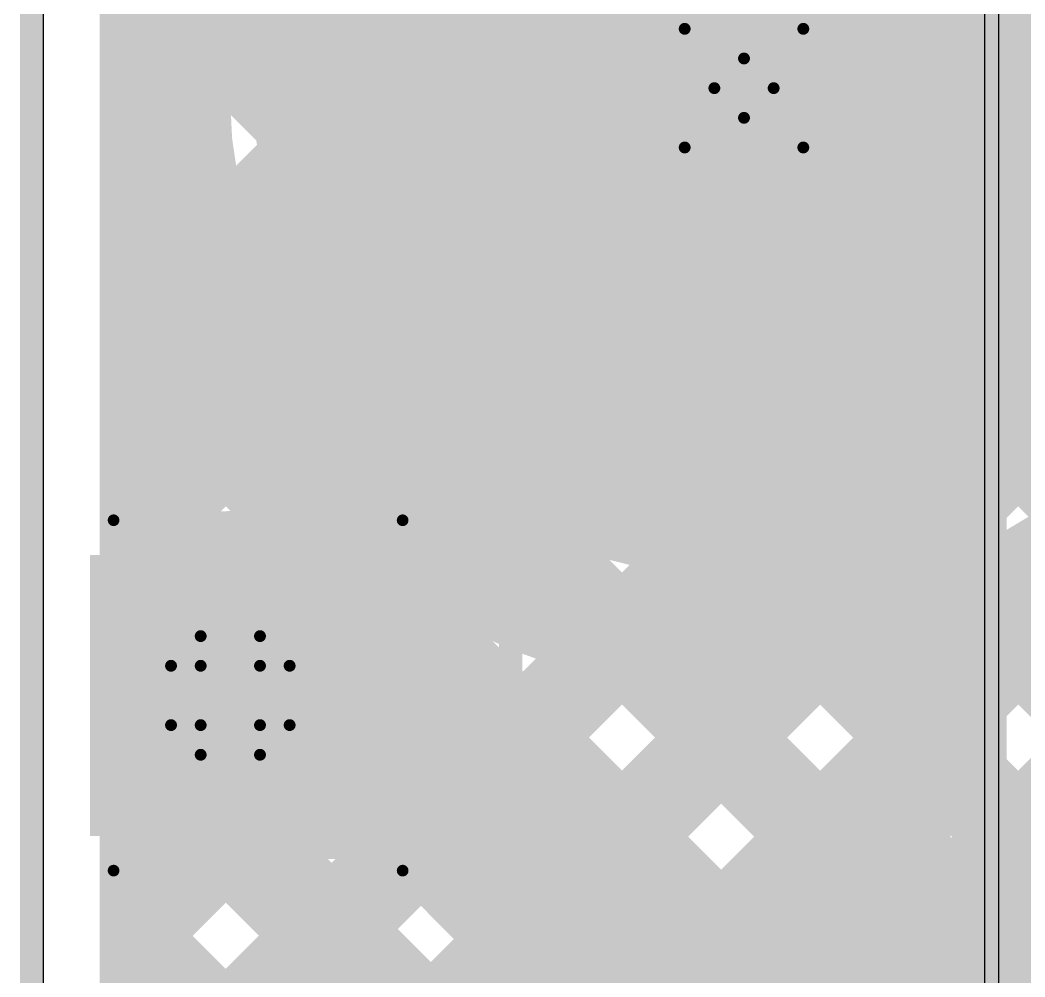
# Model space of a CAD drawing. Header units: millimetres. Extents: x 13 to 259, y -2 to 326.
# Drawn here: x 96.7 to 101.003, y 88.495 to 92.591 of the extents above; entities that cross this region are included whole.
import ezdxf

# ---------------------------------------------------------------- set-up
doc = ezdxf.new("R2010")
doc.units = ezdxf.units.MM
for name, color, linetype in [('BottomLayer', 5, 'Continuous'), ('BottomSolder', 6, 'Continuous'), ('ConnectLayer', 7, 'Continuous'), ('DrillDrawing', 1, 'Continuous'), ('Mechanical14', 56, 'Continuous'), ('Mechanical34', 56, 'Continuous'), ('Mechanical35', 56, 'Continuous'), ('Mechanical37', 56, 'Continuous'), ('Mechanical8', 56, 'Continuous'), ('MidLayer1', 16, 'Continuous'), ('MidLayer2', 76, 'Continuous'), ('MidLayer3', 90, 'Continuous'), ('MidLayer4', 156, 'Continuous'), ('MidLayer5', 130, 'Continuous'), ('MidLayer6', 216, 'Continuous'), ('MultiLayer', 9, 'Continuous'), ('TopLayer', 1, 'Continuous'), ('TopPaste', 8, 'Continuous'), ('TopSolder', 216, 'Continuous')]:
    doc.layers.add(name, color=color, linetype=linetype)

# ---------------------------------------------------------------- blocks, each defined once
blk = doc.blocks.new('PCB_CONN_0603F_53')
at = {"layer": 'Mechanical14', "const_width": 0.1}
for points in [[(0.508, 0.65), (-0.638, 0.65)], [(-0.638, 0.65), (-0.638, -0.65)], [(0.508, -0.65), (-0.638, -0.65)]]:
    blk.add_lwpolyline(points, dxfattribs=at)
at = {"layer": 'Mechanical14', "const_width": 0.05}
for points in [[(-0.663, 0.65, 1), (-0.613, 0.65, 1)], [(-0.663, 0.65, 1), (-0.613, 0.65, 1)], [(0.483, 0.65, 1), (0.533, 0.65, 1)], [(-0.663, -0.65, 1), (-0.613, -0.65, 1)], [(-0.663, -0.65, 1), (-0.613, -0.65, 1)], [(0.483, -0.65, 1), (0.533, -0.65, 1)]]:
    blk.add_lwpolyline(points, format="xyb", close=True, dxfattribs=at)
at = {"layer": 'Mechanical34', "const_width": 0.05}
blk.add_lwpolyline([(0.5, -0.75), (-0.738, -0.75)], dxfattribs=at)
at = {"layer": 'Mechanical34', "const_width": 0.025}
for points in [[(-0.7505, -0.75, 1), (-0.7255, -0.75, 1)], [(0.4875, -0.75, 1), (0.5125, -0.75, 1)]]:
    blk.add_lwpolyline(points, format="xyb", close=True, dxfattribs=at)
at = {"layer": 'Mechanical35', "const_width": 0.05}
blk.add_lwpolyline([(0.5, 0.75), (-0.738, 0.75)], dxfattribs=at)
at = {"layer": 'Mechanical35', "const_width": 0.025}
for points in [[(-0.7505, 0.75, 1), (-0.7255, 0.75, 1)], [(0.4875, 0.75, 1), (0.5125, 0.75, 1)]]:
    blk.add_lwpolyline(points, format="xyb", close=True, dxfattribs=at)
at = {"layer": 'Mechanical37', "const_width": 0.05}
blk.add_lwpolyline([(-0.738, 0.75), (-0.738, -0.75)], dxfattribs=at)
at = {"layer": 'Mechanical37', "const_width": 0.025}
for points in [[(-0.7505, 0.75, 1), (-0.7255, 0.75, 1)], [(-0.7505, -0.75, 1), (-0.7255, -0.75, 1)]]:
    blk.add_lwpolyline(points, format="xyb", close=True, dxfattribs=at)
at = {"layer": 'TopLayer'}
blk.add_solid([(-0.5, -0.5), (0.5, -0.5), (-0.5, 0.5), (0.5, 0.5)], dxfattribs=at)
at = {"layer": 'TopPaste'}
blk.add_solid([(-0.5, -0.5), (0.5, -0.5), (-0.5, 0.5), (0.5, 0.5)], dxfattribs=at)
at = {"layer": 'TopSolder'}
blk.add_solid([(-0.6016, -0.6016), (0.6016, -0.6016), (-0.6016, 0.6016), (0.6016, 0.6016)], dxfattribs=at)
blk = doc.blocks.new('MTG240_400_180')
at = {"layer": 'BottomLayer', "const_width": 2}
blk.add_lwpolyline([(-1, 0, 1), (1, 0, 1)], format="xyb", close=True, dxfattribs=at)
at = {"layer": 'BottomSolder', "const_width": 2.1016}
blk.add_lwpolyline([(-1.0508, 0, 1), (1.0508, 0, 1)], format="xyb", close=True, dxfattribs=at)
at = {"layer": 'MidLayer1', "const_width": 2}
blk.add_lwpolyline([(-1, 0, 1), (1, 0, 1)], format="xyb", close=True, dxfattribs=at)
at = {"layer": 'MidLayer2', "const_width": 2}
blk.add_lwpolyline([(-1, 0, 1), (1, 0, 1)], format="xyb", close=True, dxfattribs=at)
at = {"layer": 'MidLayer3', "const_width": 2}
blk.add_lwpolyline([(-1, 0, 1), (1, 0, 1)], format="xyb", close=True, dxfattribs=at)
at = {"layer": 'MidLayer4', "const_width": 2}
blk.add_lwpolyline([(-1, 0, 1), (1, 0, 1)], format="xyb", close=True, dxfattribs=at)
at = {"layer": 'MidLayer5', "const_width": 2}
blk.add_lwpolyline([(-1, 0, 1), (1, 0, 1)], format="xyb", close=True, dxfattribs=at)
at = {"layer": 'MidLayer6', "const_width": 2}
blk.add_lwpolyline([(-1, 0, 1), (1, 0, 1)], format="xyb", close=True, dxfattribs=at)
at = {"layer": 'MultiLayer', "const_width": 2}
blk.add_lwpolyline([(-1, 0, 1), (1, 0, 1)], format="xyb", close=True, dxfattribs=at)
at = {"layer": 'TopLayer', "const_width": 2}
blk.add_lwpolyline([(-1, 0, 1), (1, 0, 1)], format="xyb", close=True, dxfattribs=at)
at = {"layer": 'TopSolder', "const_width": 2.1016}
blk.add_lwpolyline([(-1.0508, 0, 1), (1.0508, 0, 1)], format="xyb", close=True, dxfattribs=at)

msp = doc.modelspace()

# ---------------------------------------------------------------- linework, layer by layer
at = {"layer": 'BottomLayer', "const_width": 0.25}
msp.add_lwpolyline([(97.475, 89.7, 1), (97.725, 89.7, 1)], format="xyb", close=True, dxfattribs=at)
at = {"layer": 'ConnectLayer'}
for p, q in [((96.8, 84.7), (96.8, 118.759)), ((96.8, 84.7), (96.8, 118.759)), ((100.8311, 77.725), (100.8311, 95.3499))]:
    msp.add_line(p, q, dxfattribs=at)
at = {"layer": 'ConnectLayer', "const_width": 0.4}
for points in [[(98.7109, 85.983), (109.0742, 96.3463)], [(98.7109, 85.983), (109.0742, 96.3463)], [(97.24, 92.1489), (101.35, 96.2589)], [(97.24, 90.1674), (97.24, 95.5143)], [(97.24, 90.1674), (97.24, 95.5143)], [(97.24, 90.1674), (97.24, 95.5143)], [(97.24, 90.1674), (97.24, 95.5143)], [(97.24, 90.1674), (97.24, 95.5143)], [(97.9331, 95.5311), (101.35, 92.1141)], [(97.24, 95.3755), (101.35, 91.2655)], [(97.24, 91.3003), (100.9233, 94.9837)], [(97.24, 86.2092), (105.7863, 94.7555)], [(97.24, 86.2092), (105.7863, 94.7555)], [(98.2592, 86.3798), (106.5163, 94.6369)], [(98.2592, 86.3798), (106.5163, 94.6369)], [(97.24, 90.4518), (101.35, 94.5618)], [(97.24, 94.527), (101.35, 90.417)], [(97.8643, 90.2275), (101.35, 93.7133)], [(97.24, 93.6785), (101.35, 89.5685)], [(98.19, 89.7047), (101.35, 92.8648)], [(97.24, 92.83), (97.4223, 92.6477)], [(97.24, 92.83), (97.4223, 92.6477)], [(97.24, 92.83), (101.35, 88.72)], [(97.24, 92.83), (97.4223, 92.6477)], [(97.24, 92.8299), (97.4223, 92.6476)], [(97.24, 92.1489), (97.3971, 92.3059)], [(97.24, 92.1489), (97.3971, 92.3059)], [(97.24, 92.1489), (97.3971, 92.3059)], [(97.24, 92.1489), (97.3971, 92.3059)], [(99.7309, 88.7), (103.3175, 92.2867)], [(97.6234, 88.2895), (101.35, 92.0162)], [(97.24, 91.9814), (97.4576, 91.7639)], [(97.24, 91.9814), (97.4576, 91.7639)], [(97.24, 91.9814), (100.932, 88.2894)], [(97.24, 91.9814), (97.4576, 91.7639)], [(97.24, 91.9814), (97.4576, 91.7638)], [(100.5794, 88.7), (103.7418, 91.8624)], [(97.24, 91.3003), (97.5104, 91.5707)], [(97.24, 91.3003), (97.5104, 91.5707)], [(97.24, 91.3003), (97.5104, 91.5707)], [(97.24, 91.3003), (97.5104, 91.5707)], [(98.1338, 87.9514), (101.35, 91.1677)], [(97.24, 91.1329), (100.8027, 87.5703)], [(97.24, 91.1329), (100.8027, 87.5703)], [(97.24, 91.1329), (100.1579, 88.215)], [(97.24, 91.1329), (99.6729, 88.7)], [(97.24, 91.1329), (100.4845, 87.8884)], [(97.24, 90.4518), (97.7827, 90.9944)], [(97.24, 90.4518), (97.7827, 90.9944)], [(97.24, 90.4518), (97.7827, 90.9944)], [(97.24, 90.4518), (97.7827, 90.9944)], [(97.8643, 90.2275), (98.1706, 90.5338)], [(97.8643, 90.2275), (98.1706, 90.5338)], [(97.8643, 90.2275), (98.1706, 90.5338)], [(97.8643, 90.2275), (98.1706, 90.5338)], [(99.2459, 88.215), (101.35, 90.3192)], [(97.24, 90.2844), (97.3104, 90.214)], [(97.24, 90.2844), (97.3104, 90.214)], [(97.24, 90.2844), (97.3104, 90.214)], [(97.24, 90.2844), (97.3104, 90.214)], [(97.24, 90.2843), (97.3104, 90.214)], [(98.19, 89.7047), (98.6665, 90.1812)], [(98.19, 89.7047), (98.6665, 90.1812)], [(98.19, 89.7047), (98.6665, 90.1812)], [(98.19, 89.7047), (98.6665, 90.1812)], [(100.8025, 90.1161), (119.2042, 71.7144)], [(100.8025, 90.1161), (119.2042, 71.7144)], [(100.8025, 90.1161), (102.2185, 88.7)], [(100.4845, 81.1035), (100.4845, 89.9965)], [(97.6234, 88.2895), (99.2864, 89.9526)], [(97.6234, 88.2895), (99.2864, 89.9526)], [(97.6234, 88.2895), (99.2864, 89.9526)], [(98.5998, 89.266), (99.2864, 89.9526)], [(99.2638, 89.9576), (100.4845, 88.737)], [(99.2639, 89.9576), (101.2851, 87.9364)], [(99.2639, 89.9576), (101.2851, 87.9364)], [(99.2639, 89.9576), (100.5215, 88.7)], [(100.1477, 89.9223), (112.2056, 77.8644)], [(100.1477, 89.9223), (112.2056, 77.8644)], [(100.1477, 89.9223), (101.37, 88.7)], [(100.1477, 89.9223), (100.4845, 89.5855)], [(98.1338, 87.9514), (100.0979, 89.9155)], [(98.1338, 87.9514), (100.0979, 89.9155)], [(98.1338, 87.9514), (100.0979, 89.9155)], [(99.024, 88.8417), (100.0979, 89.9155)], [(98.1896, 89.6762), (99.1657, 88.7)], [(97.24, 86.2092), (100.4845, 89.4536)], [(100.0944, 88.215), (101.35, 89.4707)], [(98.114, 89.4103), (100.4845, 87.0399)], [(98.1141, 89.4104), (101.2285, 86.2959)], [(98.1141, 89.4104), (101.2285, 86.2959)], [(98.1141, 89.4104), (99.3094, 88.215)], [(97.24, 88.1674), (97.24, 89.2326)], [(97.24, 88.1674), (97.24, 89.2326)], [(97.24, 88.1674), (97.24, 89.2326)], [(97.24, 88.1674), (97.24, 89.2326)], [(97.24, 88.1674), (97.24, 89.2326)], [(97.24, 88.7548), (97.5953, 89.11)], [(97.24, 88.7548), (97.5953, 89.11)], [(97.24, 88.7548), (97.5953, 89.11)], [(97.24, 88.7548), (97.5953, 89.11)], [(97.24, 88.7548), (97.5953, 89.11)], [(97.5648, 89.1111), (100.7856, 85.8903)], [(97.5648, 89.1111), (100.7856, 85.8903)], [(97.5648, 89.1111), (98.688, 87.9879)], [(97.5648, 89.1111), (99.9259, 86.75)], [(97.5648, 89.1111), (100.4845, 86.1914)], [(97.6239, 89.1105), (98.7167, 88.0177)], [(97.6234, 88.2895), (98.0341, 88.7003)], [(99.1657, 88.7), (120.5344, 88.7)], [(100.8576, 88.215), (101.35, 88.7074)], [(97.24, 88.5873), (97.5404, 88.287)], [(97.24, 88.5873), (97.5404, 88.287)], [(97.24, 88.5873), (97.5404, 88.287)], [(97.24, 88.5873), (97.5404, 88.287)], [(97.24, 88.5873), (97.5403, 88.287)], [(98.2592, 86.3798), (100.4845, 88.6051)]]:
    msp.add_lwpolyline(points, dxfattribs=at)
at = {"layer": 'ConnectLayer'}
for points, const_width in [([(102.203, 92.3, 1), (97.397, 92.3, 1)], 0.4), ([(102.203, 92.3, 1), (97.397, 92.3, 1)], 0.4), ([(102.203, 92.3, 1), (97.397, 92.3, 1)], 0.4), ([(97.3223, 92.6477, 1), (97.5223, 92.6477, 1)], 0.2), ([(97.3223, 92.6477, 1), (97.5223, 92.6477, 1)], 0.2), ([(97.3223, 92.6477, 1), (97.5223, 92.6477, 1)], 0.2), ([(97.3223, 92.6476, 1), (97.5223, 92.6476, 1)], 0.2), ([(97.297, 92.3, 1), (97.497, 92.3, 1)], 0.2), ([(97.297, 92.3, 1), (97.497, 92.3, 1)], 0.2), ([(97.297, 92.3, 1), (97.497, 92.3, 1)], 0.2), ([(97.2971, 92.3059, 1), (97.4971, 92.3059, 1)], 0.2), ([(97.2971, 92.3059, 1), (97.4971, 92.3059, 1)], 0.2), ([(97.2971, 92.3059, 1), (97.4971, 92.3059, 1)], 0.2), ([(97.2971, 92.3059, 1), (97.4971, 92.3059, 1)], 0.2), ([(97.14, 92.1489, 1), (97.34, 92.1489, 1)], 0.2), ([(97.14, 92.1489, 1), (97.34, 92.1489, 1)], 0.2), ([(97.14, 92.1489, 1), (97.34, 92.1489, 1)], 0.2), ([(97.14, 92.1489, 1), (97.34, 92.1489, 1)], 0.2), ([(97.14, 92.1489, 1), (97.34, 92.1489, 1)], 0.2), ([(97.14, 91.9814, 1), (97.34, 91.9814, 1)], 0.2), ([(97.14, 91.9814, 1), (97.34, 91.9814, 1)], 0.2), ([(97.14, 91.9814, 1), (97.34, 91.9814, 1)], 0.2), ([(97.14, 91.9814, 1), (97.34, 91.9814, 1)], 0.2), ([(97.14, 91.9814, 1), (97.34, 91.9814, 1)], 0.2), ([(97.3576, 91.7639, 1), (97.5576, 91.7639, 1)], 0.2), ([(97.3576, 91.7639, 1), (97.5576, 91.7639, 1)], 0.2), ([(97.3576, 91.7639, 1), (97.5576, 91.7639, 1)], 0.2), ([(97.3576, 91.7638, 1), (97.5576, 91.7638, 1)], 0.2), ([(97.4104, 91.5707, 1), (97.6104, 91.5707, 1)], 0.2), ([(97.4104, 91.5707, 1), (97.6104, 91.5707, 1)], 0.2), ([(97.4104, 91.5707, 1), (97.6104, 91.5707, 1)], 0.2), ([(97.4104, 91.5707, 1), (97.6104, 91.5707, 1)], 0.2), ([(97.14, 91.3003, 1), (97.34, 91.3003, 1)], 0.2), ([(97.14, 91.3003, 1), (97.34, 91.3003, 1)], 0.2), ([(97.14, 91.3003, 1), (97.34, 91.3003, 1)], 0.2), ([(97.14, 91.3003, 1), (97.34, 91.3003, 1)], 0.2), ([(97.14, 91.3003, 1), (97.34, 91.3003, 1)], 0.2), ([(97.14, 91.1329, 1), (97.34, 91.1329, 1)], 0.2), ([(97.14, 91.1329, 1), (97.34, 91.1329, 1)], 0.2), ([(97.14, 91.1329, 1), (97.34, 91.1329, 1)], 0.2), ([(97.14, 91.1329, 1), (97.34, 91.1329, 1)], 0.2), ([(97.14, 91.1329, 1), (97.34, 91.1329, 1)], 0.2), ([(97.6827, 90.9944, 1), (97.8827, 90.9944, 1)], 0.2), ([(97.6827, 90.9944, 1), (97.8827, 90.9944, 1)], 0.2), ([(97.6827, 90.9944, 1), (97.8827, 90.9944, 1)], 0.2), ([(97.6827, 90.9944, 1), (97.8827, 90.9944, 1)], 0.2), ([(98.0706, 90.5338, 1), (98.2706, 90.5338, 1)], 0.2), ([(98.0706, 90.5338, 1), (98.2706, 90.5338, 1)], 0.2), ([(98.0706, 90.5338, 1), (98.2706, 90.5338, 1)], 0.2), ([(98.0706, 90.5338, 1), (98.2706, 90.5338, 1)], 0.2), ([(97.14, 90.4518, 1), (97.34, 90.4518, 1)], 0.2), ([(97.14, 90.4518, 1), (97.34, 90.4518, 1)], 0.2), ([(97.14, 90.4518, 1), (97.34, 90.4518, 1)], 0.2), ([(97.14, 90.4518, 1), (97.34, 90.4518, 1)], 0.2), ([(97.14, 90.4518, 1), (97.34, 90.4518, 1)], 0.2), ([(97.14, 90.2844, 1), (97.34, 90.2844, 1)], 0.2), ([(97.14, 90.2844, 1), (97.34, 90.2844, 1)], 0.2), ([(97.14, 90.2844, 1), (97.34, 90.2844, 1)], 0.2), ([(97.14, 90.2844, 1), (97.34, 90.2844, 1)], 0.2), ([(97.14, 90.2843, 1), (97.34, 90.2843, 1)], 0.2), ([(97.7643, 90.2275, 1), (97.9643, 90.2275, 1)], 0.2), ([(97.7643, 90.2275, 1), (97.9643, 90.2275, 1)], 0.2), ([(97.7643, 90.2275, 1), (97.9643, 90.2275, 1)], 0.2), ([(97.7643, 90.2275, 1), (97.9643, 90.2275, 1)], 0.2), ([(97.7643, 90.2275, 1), (97.9643, 90.2275, 1)], 0.2), ([(97.2104, 90.214, 1), (97.4104, 90.214, 1)], 0.2), ([(97.2104, 90.214, 1), (97.4104, 90.214, 1)], 0.2), ([(97.2104, 90.214, 1), (97.4104, 90.214, 1)], 0.2), ([(97.2104, 90.214, 1), (97.4104, 90.214, 1)], 0.2), ([(97.2104, 90.214, 1), (97.4104, 90.214, 1)], 0.2), ([(98.5665, 90.1812, 1), (98.7665, 90.1812, 1)], 0.2), ([(98.5665, 90.1812, 1), (98.7665, 90.1812, 1)], 0.2), ([(98.5665, 90.1812, 1), (98.7665, 90.1812, 1)], 0.2), ([(98.5665, 90.1812, 1), (98.7665, 90.1812, 1)], 0.2), ([(97.14, 90.1674, 1), (97.34, 90.1674, 1)], 0.2), ([(97.14, 90.1674, 1), (97.34, 90.1674, 1)], 0.2), ([(97.14, 90.1674, 1), (97.34, 90.1674, 1)], 0.2), ([(97.14, 90.1674, 1), (97.34, 90.1674, 1)], 0.2), ([(97.14, 90.1674, 1), (97.34, 90.1674, 1)], 0.2), ([(97.14, 90.1674, 1), (97.34, 90.1674, 1)], 0.2), ([(97.14, 90.1674, 1), (97.34, 90.1674, 1)], 0.2), ([(97.14, 90.1674, 1), (97.34, 90.1674, 1)], 0.2), ([(97.14, 90.1674, 1), (97.34, 90.1674, 1)], 0.2), ([(97.14, 90.1674, 1), (97.34, 90.1674, 1)], 0.2), ([(100.7025, 90.1161, 1), (100.9025, 90.1161, 1)], 0.2), ([(100.7025, 90.1161, 1), (100.9025, 90.1161, 1)], 0.2), ([(100.7025, 90.1161, 1), (100.9025, 90.1161, 1)], 0.2), ([(100.3845, 89.9965, 1), (100.5845, 89.9965, 1)], 0.2), ([(100.3845, 89.9965, 1), (100.5845, 89.9965, 1)], 0.2), ([(99.1638, 89.9576, 1), (99.3638, 89.9576, 1)], 0.2), ([(99.1639, 89.9576, 1), (99.3639, 89.9576, 1)], 0.2), ([(99.1639, 89.9576, 1), (99.3639, 89.9576, 1)], 0.2), ([(99.1639, 89.9576, 1), (99.3639, 89.9576, 1)], 0.2), ([(99.1864, 89.9526, 1), (99.3864, 89.9526, 1)], 0.2), ([(99.1864, 89.9526, 1), (99.3864, 89.9526, 1)], 0.2), ([(99.1864, 89.9526, 1), (99.3864, 89.9526, 1)], 0.2), ([(99.1864, 89.9526, 1), (99.3864, 89.9526, 1)], 0.2), ([(100.0477, 89.9223, 1), (100.2477, 89.9223, 1)], 0.2), ([(100.0477, 89.9223, 1), (100.2477, 89.9223, 1)], 0.2), ([(100.0477, 89.9223, 1), (100.2477, 89.9223, 1)], 0.2), ([(100.0477, 89.9223, 1), (100.2477, 89.9223, 1)], 0.2), ([(99.9979, 89.9155, 1), (100.1979, 89.9155, 1)], 0.2), ([(99.9979, 89.9155, 1), (100.1979, 89.9155, 1)], 0.2), ([(99.9979, 89.9155, 1), (100.1979, 89.9155, 1)], 0.2), ([(99.9979, 89.9155, 1), (100.1979, 89.9155, 1)], 0.2), ([(98.09, 89.7047, 1), (98.29, 89.7047, 1)], 0.2), ([(98.09, 89.7047, 1), (98.29, 89.7047, 1)], 0.2), ([(98.09, 89.7047, 1), (98.29, 89.7047, 1)], 0.2), ([(98.09, 89.7047, 1), (98.29, 89.7047, 1)], 0.2), ([(98.09, 89.7047, 1), (98.29, 89.7047, 1)], 0.2), ([(98.0896, 89.6762, 1), (98.2896, 89.6762, 1)], 0.2), ([(98.09, 89.7, 1), (98.29, 89.7, 1)], 0.2), ([(98.09, 89.7, 1), (98.29, 89.7, 1)], 0.2), ([(98.09, 89.7, 1), (98.29, 89.7, 1)], 0.2), ([(98.09, 89.7, 1), (98.29, 89.7, 1)], 0.2), ([(98.09, 89.7, 1), (98.29, 89.7, 1)], 0.2), ([(98.09, 89.7, 1), (98.29, 89.7, 1)], 0.2), ([(98.09, 89.7, 1), (98.29, 89.7, 1)], 0.2), ([(98.09, 89.7, 1), (98.29, 89.7, 1)], 0.2), ([(98.09, 89.7, 1), (98.29, 89.7, 1)], 0.2), ([(100.3845, 89.5855, 1), (100.5845, 89.5855, 1)], 0.2), ([(100.3845, 89.4536, 1), (100.5845, 89.4536, 1)], 0.2), ([(98.014, 89.4103, 1), (98.214, 89.4103, 1)], 0.2), ([(98.0141, 89.4104, 1), (98.2141, 89.4104, 1)], 0.2), ([(98.0141, 89.4104, 1), (98.2141, 89.4104, 1)], 0.2), ([(98.0141, 89.4104, 1), (98.2141, 89.4104, 1)], 0.2), ([(97.14, 89.2326, 1), (97.34, 89.2326, 1)], 0.2), ([(97.14, 89.2326, 1), (97.34, 89.2326, 1)], 0.2), ([(97.14, 89.2326, 1), (97.34, 89.2326, 1)], 0.2), ([(97.14, 89.2326, 1), (97.34, 89.2326, 1)], 0.2), ([(97.14, 89.2326, 1), (97.34, 89.2326, 1)], 0.2), ([(97.14, 89.2326, 1), (97.34, 89.2326, 1)], 0.2), ([(97.14, 89.2326, 1), (97.34, 89.2326, 1)], 0.2), ([(97.14, 89.2326, 1), (97.34, 89.2326, 1)], 0.2), ([(97.14, 89.2326, 1), (97.34, 89.2326, 1)], 0.2), ([(97.14, 89.2326, 1), (97.34, 89.2326, 1)], 0.2), ([(98.4998, 89.266, 1), (98.6998, 89.266, 1)], 0.2), ([(97.4648, 89.1111, 1), (97.6648, 89.1111, 1)], 0.2), ([(97.4648, 89.1111, 1), (97.6648, 89.1111, 1)], 0.2), ([(97.4648, 89.1111, 1), (97.6648, 89.1111, 1)], 0.2), ([(97.4648, 89.1111, 1), (97.6648, 89.1111, 1)], 0.2), ([(97.4648, 89.1111, 1), (97.6648, 89.1111, 1)], 0.2), ([(97.4953, 89.11, 1), (97.6953, 89.11, 1)], 0.2), ([(97.4953, 89.11, 1), (97.6953, 89.11, 1)], 0.2), ([(97.4953, 89.11, 1), (97.6953, 89.11, 1)], 0.2), ([(97.4953, 89.11, 1), (97.6953, 89.11, 1)], 0.2), ([(97.4953, 89.11, 1), (97.6953, 89.11, 1)], 0.2), ([(97.5239, 89.1105, 1), (97.7239, 89.1105, 1)], 0.2), ([(97.5239, 89.1105, 1), (97.7239, 89.1105, 1)], 0.2), ([(98.924, 88.8417, 1), (99.124, 88.8417, 1)], 0.2), ([(97.14, 88.7548, 1), (97.34, 88.7548, 1)], 0.2), ([(97.14, 88.7548, 1), (97.34, 88.7548, 1)], 0.2), ([(97.14, 88.7548, 1), (97.34, 88.7548, 1)], 0.2), ([(97.14, 88.7548, 1), (97.34, 88.7548, 1)], 0.2), ([(97.14, 88.7548, 1), (97.34, 88.7548, 1)], 0.2), ([(100.3845, 88.737, 1), (100.5845, 88.737, 1)], 0.2), ([(97.9341, 88.7003, 1), (98.1341, 88.7003, 1)], 0.2), ([(99.0657, 88.7, 1), (99.2657, 88.7, 1)], 0.2), ([(99.0657, 88.7, 1), (99.2657, 88.7, 1)], 0.2), ([(99.5729, 88.7, 1), (99.7729, 88.7, 1)], 0.2), ([(99.6309, 88.7, 1), (99.8309, 88.7, 1)], 0.2), ([(100.4215, 88.7, 1), (100.6215, 88.7, 1)], 0.2), ([(100.4794, 88.7, 1), (100.6794, 88.7, 1)], 0.2), ([(97.14, 88.5873, 1), (97.34, 88.5873, 1)], 0.2), ([(97.14, 88.5873, 1), (97.34, 88.5873, 1)], 0.2), ([(97.14, 88.5873, 1), (97.34, 88.5873, 1)], 0.2), ([(97.14, 88.5873, 1), (97.34, 88.5873, 1)], 0.2), ([(97.14, 88.5873, 1), (97.34, 88.5873, 1)], 0.2), ([(100.3845, 88.6051, 1), (100.5845, 88.6051, 1)], 0.2)]:
    msp.add_lwpolyline(points, format="xyb", close=True, dxfattribs=dict(at, const_width=const_width))
at = {"layer": 'ConnectLayer', "const_width": 0.4}
for points in [[(100.4845, 89.9965, -1.340327), (100.4845, 94.6035)], [(97.24, 90.1674, -0.622457), (98.19, 89.7)], [(97.24, 90.1674, -0.622457), (98.19, 89.7)], [(97.24, 90.1674, -0.622457), (98.19, 89.7)], [(97.24, 90.1674, -0.622457), (98.19, 89.7)], [(97.24, 90.1674, -0.622457), (98.19, 89.7)], [(98.19, 89.7, -0.622457), (97.24, 89.2326)], [(98.19, 89.7, -0.622457), (97.24, 89.2326)], [(98.19, 89.7, -0.622457), (97.24, 89.2326)], [(98.19, 89.7, -0.622457), (97.24, 89.2326)], [(97.6239, 89.1105, -0.175954), (97.24, 89.2326)]]:
    msp.add_lwpolyline(points, format="xyb", dxfattribs=at)
at = {"layer": 'DrillDrawing', "const_width": 0.0508}
for points in [[(99.546, 92.554), (99.8, 92.427)], [(99.546, 92.554), (99.673, 92.3)], [(99.8, 92.427), (100.054, 92.554)], [(99.927, 92.3), (100.054, 92.554)], [(99.546, 92.046), (99.673, 92.3)], [(99.927, 92.3), (100.054, 92.046)], [(99.546, 92.046), (99.8, 92.173)], [(99.8, 92.173), (100.054, 92.046)], [(97.473, 89.827), (97.473, 89.954)], [(97.473, 89.954), (97.727, 89.954)], [(97.727, 89.827), (97.727, 89.954)], [(97.346, 89.573), (97.346, 89.827)], [(97.346, 89.827), (97.473, 89.827)], [(97.727, 89.827), (97.854, 89.827)], [(97.854, 89.573), (97.854, 89.827)], [(97.346, 89.573), (97.473, 89.573)], [(97.473, 89.446), (97.473, 89.573)], [(97.727, 89.573), (97.854, 89.573)], [(97.727, 89.446), (97.727, 89.573)], [(97.473, 89.446), (97.727, 89.446)]]:
    msp.add_lwpolyline(points, dxfattribs=at)
at = {"layer": 'DrillDrawing', "const_width": 0.0254}
for points in [[(99.5333, 92.554, 1), (99.5587, 92.554, 1)], [(99.5333, 92.554, 1), (99.5587, 92.554, 1)], [(100.0413, 92.554, 1), (100.0667, 92.554, 1)], [(100.0413, 92.554, 1), (100.0667, 92.554, 1)], [(99.7873, 92.427, 1), (99.8127, 92.427, 1)], [(99.7873, 92.427, 1), (99.8127, 92.427, 1)], [(99.6603, 92.3, 1), (99.6857, 92.3, 1)], [(99.6603, 92.3, 1), (99.6857, 92.3, 1)], [(99.9143, 92.3, 1), (99.9397, 92.3, 1)], [(99.9143, 92.3, 1), (99.9397, 92.3, 1)], [(99.7873, 92.173, 1), (99.8127, 92.173, 1)], [(99.7873, 92.173, 1), (99.8127, 92.173, 1)], [(99.5333, 92.046, 1), (99.5587, 92.046, 1)], [(99.5333, 92.046, 1), (99.5587, 92.046, 1)], [(100.0413, 92.046, 1), (100.0667, 92.046, 1)], [(100.0413, 92.046, 1), (100.0667, 92.046, 1)], [(97.4603, 89.954, 1), (97.4857, 89.954, 1)], [(97.4603, 89.954, 1), (97.4857, 89.954, 1)], [(97.7143, 89.954, 1), (97.7397, 89.954, 1)], [(97.7143, 89.954, 1), (97.7397, 89.954, 1)], [(97.3333, 89.827, 1), (97.3587, 89.827, 1)], [(97.3333, 89.827, 1), (97.3587, 89.827, 1)], [(97.4603, 89.827, 1), (97.4857, 89.827, 1)], [(97.4603, 89.827, 1), (97.4857, 89.827, 1)], [(97.7143, 89.827, 1), (97.7397, 89.827, 1)], [(97.7143, 89.827, 1), (97.7397, 89.827, 1)], [(97.8413, 89.827, 1), (97.8667, 89.827, 1)], [(97.8413, 89.827, 1), (97.8667, 89.827, 1)], [(97.3333, 89.573, 1), (97.3587, 89.573, 1)], [(97.3333, 89.573, 1), (97.3587, 89.573, 1)], [(97.4603, 89.573, 1), (97.4857, 89.573, 1)], [(97.4603, 89.573, 1), (97.4857, 89.573, 1)], [(97.7143, 89.573, 1), (97.7397, 89.573, 1)], [(97.7143, 89.573, 1), (97.7397, 89.573, 1)], [(97.8413, 89.573, 1), (97.8667, 89.573, 1)], [(97.8413, 89.573, 1), (97.8667, 89.573, 1)], [(97.4603, 89.446, 1), (97.4857, 89.446, 1)], [(97.4603, 89.446, 1), (97.4857, 89.446, 1)], [(97.7143, 89.446, 1), (97.7397, 89.446, 1)], [(97.7143, 89.446, 1), (97.7397, 89.446, 1)]]:
    msp.add_lwpolyline(points, format="xyb", close=True, dxfattribs=at)
at = {"layer": 'Mechanical34', "const_width": 0.1}
for points in [[(96.7496, 84.85), (96.7496, 118.85)], [(97.1996, 84.7), (97.1996, 118.7503)], [(99.8246, 92.3), (99.8246, 94.25)], [(97.8666, 92.3), (99.8166, 92.3)], [(99.8246, 92.3), (101.7666, 92.3)], [(99.8246, 90.35), (99.8246, 92.3)], [(100.875, 80.5104), (100.875, 90.55)]]:
    msp.add_lwpolyline(points, dxfattribs=at)
at = {"layer": 'Mechanical34'}
for points, const_width in [([(101.8396, 92.275, 1), (97.8105, 92.275, 1)], 0.1), ([(101.0166, 92.3, 1), (98.6166, 92.3, 1)], 0.1), ([(97.7855, 92.275, 1), (97.8355, 92.275, 1)], 0.05), ([(97.8416, 92.3, 1), (97.8916, 92.3, 1)], 0.05), ([(98.5916, 92.3, 1), (98.6416, 92.3, 1)], 0.05), ([(99.7916, 92.3, 1), (99.8416, 92.3, 1)], 0.05), ([(99.7996, 92.3, 1), (99.8496, 92.3, 1)], 0.05), ([(99.7996, 92.3, 1), (99.8496, 92.3, 1)], 0.05), ([(99.7996, 92.3, 1), (99.8496, 92.3, 1)], 0.05), ([(100.9916, 92.3, 1), (101.0416, 92.3, 1)], 0.05), ([(100.85, 90.55, 1), (100.9, 90.55, 1)], 0.05), ([(99.7996, 90.35, 1), (99.8496, 90.35, 1)], 0.05)]:
    msp.add_lwpolyline(points, format="xyb", close=True, dxfattribs=dict(at, const_width=const_width))
at = {"layer": 'Mechanical8', "const_width": 0.1}
msp.add_lwpolyline([(98.8, 76.6), (98.8, 126.6)], dxfattribs=at)
at = {"layer": 'MidLayer1', "const_width": 0.25}
msp.add_lwpolyline([(97.475, 89.7, 1), (97.725, 89.7, 1)], format="xyb", close=True, dxfattribs=at)
at = {"layer": 'MidLayer2', "const_width": 0.25}
msp.add_lwpolyline([(97.475, 89.7, 1), (97.725, 89.7, 1)], format="xyb", close=True, dxfattribs=at)
at = {"layer": 'MidLayer3'}
for points, const_width in [([(97.475, 89.7, 1), (97.725, 89.7, 1)], 0.25), ([(97.57, 89.7, 1), (97.63, 89.7, 1)], 0.06)]:
    msp.add_lwpolyline(points, format="xyb", close=True, dxfattribs=dict(at, const_width=const_width))
at = {"layer": 'MidLayer3', "const_width": 0.12}
msp.add_lwpolyline([(97.6, 89.7), (99, 88.3)], dxfattribs=at)
at = {"layer": 'MidLayer4', "const_width": 0.25}
msp.add_lwpolyline([(97.475, 89.7, 1), (97.725, 89.7, 1)], format="xyb", close=True, dxfattribs=at)
at = {"layer": 'MidLayer5', "const_width": 0.25}
msp.add_lwpolyline([(97.475, 89.7, 1), (97.725, 89.7, 1)], format="xyb", close=True, dxfattribs=at)
at = {"layer": 'MidLayer6', "const_width": 0.25}
msp.add_lwpolyline([(97.475, 89.7, 1), (97.725, 89.7, 1)], format="xyb", close=True, dxfattribs=at)
at = {"layer": 'MultiLayer', "const_width": 0.25}
msp.add_lwpolyline([(97.475, 89.7, 1), (97.725, 89.7, 1)], format="xyb", close=True, dxfattribs=at)
at = {"layer": 'TopLayer'}
msp.add_line((100.8898, 108.6741), (100.8898, 79.2626), dxfattribs=at)
at = {"layer": 'TopLayer', "const_width": 0.25}
msp.add_lwpolyline([(97.475, 89.7, 1), (97.725, 89.7, 1)], format="xyb", close=True, dxfattribs=at)

# ---------------------------------------------------------------- block references
msp.add_blockref('MTG240_400_180', (99.8, 92.3))
at = {"rotation": 180}
msp.add_blockref('PCB_CONN_0603F_53', (97.6, 89.7), dxfattribs=at)

doc.saveas('drawing.dxf')
